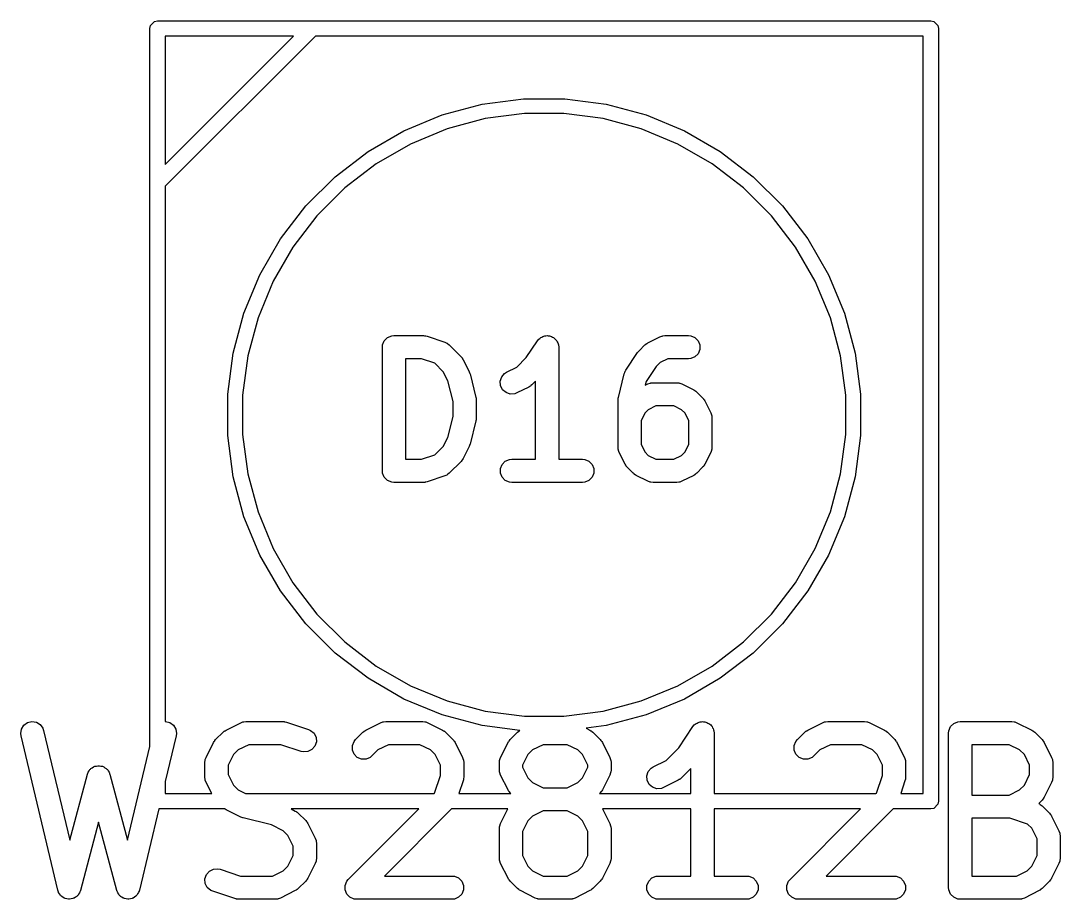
# Model space of a CAD drawing. Header units: millimetres. Extents: x 73 to 176, y -160 to -92.
# Drawn here: x 73.44 to 80.16, y -106.67 to -100.99 of the extents above; entities that cross this region are included whole.
import ezdxf

# ---------------------------------------------------------------- set-up
doc = ezdxf.new("R2010")
doc.units = ezdxf.units.MM
doc.layers.add('F.Fab', color=9, linetype='CONTINUOUS', true_color=0xafafaf)

msp = doc.modelspace()

# ---------------------------------------------------------------- linework, layer by layer
at = {"layer": 'F.Fab', "linetype": 'CONTINUOUS'}
for p, q in [((74.275, -101.036), (74.278806, -101.016866)), ((74.278806, -101.016866), (74.305866, -100.989806)), ((74.305866, -100.989806), (74.325, -100.986)), ((74.325, -100.986), (79.325, -100.986)), ((79.325, -100.986), (79.344134, -100.989806)), ((79.344134, -100.989806), (79.371194, -101.016866)), ((79.371194, -101.016866), (79.375, -101.036)), ((74.275, -105.681014), (74.275, -101.036)), ((75.345711, -101.086), (74.375, -102.05671)), ((74.375, -101.086), (74.375, -101.915289)), ((74.375, -101.915289), (75.204289, -101.086)), ((75.204289, -101.086), (74.375, -101.086)), ((79.275, -101.086), (75.345711, -101.086)), ((79.275, -105.986), (79.275, -101.086)), ((79.375, -101.036), (79.375, -106.036)), ((76.425065, -101.52539), (76.690924, -101.490389)), ((76.690924, -101.490389), (76.959076, -101.490389)), ((76.959076, -101.490389), (77.224935, -101.52539)), ((76.166049, -101.594793), (76.425065, -101.52539)), ((77.224935, -101.52539), (77.483951, -101.594793)), ((75.918308, -101.697411), (76.166049, -101.594793)), ((76.443758, -101.619365), (76.196848, -101.685524)), ((76.69719, -101.586), (76.443758, -101.619365)), ((76.95281, -101.586), (76.69719, -101.586)), ((77.206242, -101.619365), (76.95281, -101.586)), ((77.453152, -101.685524), (77.206242, -101.619365)), ((77.483951, -101.594793), (77.731692, -101.697411)), ((76.196848, -101.685524), (75.960687, -101.783346)), ((77.689313, -101.783346), (77.453152, -101.685524)), ((75.686081, -101.831487), (75.918308, -101.697411)), ((77.731692, -101.697411), (77.963919, -101.831487)), ((75.960687, -101.783346), (75.739314, -101.911155)), ((77.910686, -101.911155), (77.689313, -101.783346)), ((75.473341, -101.994728), (75.686081, -101.831487)), ((77.963919, -101.831487), (78.176659, -101.994728)), ((75.739314, -101.911155), (75.536517, -102.066767)), ((78.113483, -102.066767), (77.910686, -101.911155)), ((75.283728, -102.184341), (75.473341, -101.994728)), ((78.176659, -101.994728), (78.366272, -102.184341)), ((74.375, -102.05671), (74.375, -105.519938)), ((75.536517, -102.066767), (75.355767, -102.247517)), ((78.294233, -102.247517), (78.113483, -102.066767)), ((75.120487, -102.397081), (75.283728, -102.184341)), ((78.366272, -102.184341), (78.529513, -102.397081)), ((75.355767, -102.247517), (75.200155, -102.450314)), ((78.449845, -102.450314), (78.294233, -102.247517)), ((74.986411, -102.629308), (75.120487, -102.397081)), ((78.529513, -102.397081), (78.663589, -102.629308)), ((75.200155, -102.450314), (75.072346, -102.671687)), ((78.577654, -102.671687), (78.449845, -102.450314)), ((74.883793, -102.877049), (74.986411, -102.629308)), ((78.663589, -102.629308), (78.766207, -102.877049)), ((75.072346, -102.671687), (74.974524, -102.907848)), ((78.675476, -102.907848), (78.577654, -102.671687)), ((74.81439, -103.136065), (74.883793, -102.877049)), ((78.766207, -102.877049), (78.83561, -103.136065)), ((74.974524, -102.907848), (74.908365, -103.154758)), ((78.741635, -103.154758), (78.675476, -102.907848)), ((75.791211, -103.056627), (75.811903, -103.035935)), ((75.811903, -103.035935), (75.838939, -103.024736)), ((75.838939, -103.024736), (75.853571, -103.023295)), ((75.853571, -103.023295), (76.044047, -103.023295)), ((76.044047, -103.023295), (76.051452, -103.024024)), ((76.051452, -103.024024), (76.053427, -103.023884)), ((76.053427, -103.023884), (76.056024, -103.024474)), ((76.056024, -103.024474), (76.058679, -103.024736)), ((76.058679, -103.024736), (76.06051, -103.025494)), ((76.06051, -103.025494), (76.067764, -103.027144)), ((76.067764, -103.027144), (76.18205, -103.065239)), ((76.797128, -103.041185), (76.802379, -103.035935)), ((76.802379, -103.035935), (76.809168, -103.033122)), ((76.809168, -103.033122), (76.815274, -103.029034)), ((76.815274, -103.029034), (76.822554, -103.027577)), ((76.822554, -103.027577), (76.829415, -103.024736)), ((76.829415, -103.024736), (76.836764, -103.024736)), ((76.836764, -103.024736), (76.843969, -103.023295)), ((76.843969, -103.023295), (76.851253, -103.024736)), ((76.851253, -103.024736), (76.858679, -103.024736)), ((76.858679, -103.024736), (76.865467, -103.027547)), ((76.865467, -103.027547), (76.872676, -103.028974)), ((76.872676, -103.028974), (76.878854, -103.033093)), ((76.878854, -103.033093), (76.885715, -103.035935)), ((76.885715, -103.035935), (76.89091, -103.04113)), ((77.49622, -103.069308), (77.572411, -103.031213)), ((77.572411, -103.031213), (77.586143, -103.025958)), ((77.586143, -103.025958), (77.58883, -103.025767)), ((77.58883, -103.025767), (77.59132, -103.024736)), ((77.59132, -103.024736), (77.605952, -103.023295)), ((77.605952, -103.023295), (77.758333, -103.023295)), ((77.758333, -103.023295), (77.772965, -103.024736)), ((77.772965, -103.024736), (77.800001, -103.035935)), ((77.800001, -103.035935), (77.820693, -103.056627)), ((75.778571, -103.098295), (75.780012, -103.083663)), ((75.778571, -103.898295), (75.778571, -103.098295)), ((75.780012, -103.083663), (75.791211, -103.056627)), ((76.18205, -103.065239), (76.195475, -103.071233)), ((76.195475, -103.071233), (76.19751, -103.072998)), ((76.19751, -103.072998), (76.200001, -103.07403)), ((76.200001, -103.07403), (76.211366, -103.083357)), ((76.211366, -103.083357), (76.287556, -103.159547)), ((76.70957, -103.1648), (76.781643, -103.056692)), ((76.781643, -103.056692), (76.781677, -103.056649)), ((76.781677, -103.056649), (76.781687, -103.056627)), ((76.781687, -103.056627), (76.781738, -103.056575)), ((76.781738, -103.056575), (76.790959, -103.045317)), ((76.790959, -103.045317), (76.797128, -103.041185)), ((76.89091, -103.04113), (76.897025, -103.045207)), ((76.897025, -103.045207), (76.901156, -103.051376)), ((76.901156, -103.051376), (76.906407, -103.056627)), ((76.906407, -103.056627), (76.909219, -103.063416)), ((76.909219, -103.063416), (76.913308, -103.069522)), ((76.913308, -103.069522), (76.914764, -103.076802)), ((76.914764, -103.076802), (76.917606, -103.083663)), ((76.917606, -103.083663), (76.919031, -103.098141)), ((76.919031, -103.098141), (76.919047, -103.098217)), ((76.919047, -103.098217), (76.919041, -103.098242)), ((76.919041, -103.098242), (76.919047, -103.098295)), ((76.919047, -103.098295), (76.919047, -103.823295)), ((77.438633, -103.121452), (77.476728, -103.083357)), ((77.476728, -103.083357), (77.482477, -103.078638)), ((77.482477, -103.078638), (77.483777, -103.07714)), ((77.483777, -103.07714), (77.486036, -103.075718)), ((77.486036, -103.075718), (77.488093, -103.07403)), ((77.488093, -103.07403), (77.48992, -103.073272)), ((77.48992, -103.073272), (77.49622, -103.069308)), ((77.820693, -103.056627), (77.831892, -103.083663)), ((77.831892, -103.083663), (77.831892, -103.112927)), ((74.779389, -103.401924), (74.81439, -103.136065)), ((74.908365, -103.154758), (74.875, -103.40819)), ((76.287556, -103.159547), (76.292276, -103.165297)), ((76.292276, -103.165297), (76.293773, -103.166596)), ((76.293773, -103.166596), (76.295192, -103.16885)), ((76.295192, -103.16885), (76.296884, -103.170912)), ((76.296884, -103.170912), (76.297642, -103.172744)), ((76.297642, -103.172744), (76.301605, -103.179039)), ((76.647238, -103.227131), (76.70957, -103.1648)), ((77.353072, -103.247169), (77.429262, -103.132883)), ((77.429262, -103.132883), (77.429295, -103.132841)), ((77.429295, -103.132841), (77.429306, -103.132817)), ((77.429306, -103.132817), (77.434142, -103.126924)), ((77.434142, -103.126924), (77.438577, -103.121508)), ((77.438577, -103.121508), (77.438599, -103.121493)), ((77.438599, -103.121493), (77.438633, -103.121452)), ((77.772965, -103.171854), (77.758333, -103.173295)), ((77.800001, -103.160655), (77.772965, -103.171854)), ((77.820693, -103.139963), (77.800001, -103.160655)), ((77.831892, -103.112927), (77.820693, -103.139963)), ((78.775, -103.40819), (78.741635, -103.154758)), ((78.83561, -103.136065), (78.870611, -103.401924)), ((76.031877, -103.173295), (75.928571, -103.173295)), ((75.928571, -103.173295), (75.928571, -103.823295)), ((76.117819, -103.201942), (76.031877, -103.173295)), ((76.172883, -103.257006), (76.117819, -103.201942)), ((76.301605, -103.179039), (76.3397, -103.25523)), ((76.581934, -103.259784), (76.647238, -103.227131)), ((77.549952, -103.222265), (77.485086, -103.319563)), ((77.574187, -103.198029), (77.549952, -103.222265)), ((77.623657, -103.173295), (77.574187, -103.198029)), ((77.758333, -103.173295), (77.623657, -103.173295)), ((76.201853, -103.314945), (76.172883, -103.257006)), ((76.3397, -103.25523), (76.340109, -103.256299)), ((76.340109, -103.256299), (76.340432, -103.256735)), ((76.340432, -103.256735), (76.34263, -103.262886)), ((76.34263, -103.262886), (76.344955, -103.268962)), ((76.344955, -103.268962), (76.344993, -103.2695)), ((76.344993, -103.2695), (76.345379, -103.27058)), ((76.345379, -103.27058), (76.383475, -103.422962)), ((76.541064, -103.317485), (76.550318, -103.289724)), ((76.550318, -103.289724), (76.569491, -103.267616)), ((76.569491, -103.267616), (76.581934, -103.259784)), ((77.304619, -103.422961), (77.342715, -103.27058)), ((77.342715, -103.27058), (77.345796, -103.261956)), ((77.345796, -103.261956), (77.346155, -103.260143)), ((77.346155, -103.260143), (77.347032, -103.258497)), ((77.347032, -103.258497), (77.347662, -103.256735)), ((77.347662, -103.256735), (77.348767, -103.255243)), ((77.348767, -103.255243), (77.353072, -103.247169)), ((76.235714, -103.450387), (76.201853, -103.314945)), ((76.543138, -103.346675), (76.541064, -103.317485)), ((76.556225, -103.37285), (76.543138, -103.346675)), ((76.578333, -103.392023), (76.556225, -103.37285)), ((76.725207, -103.355853), (76.649016, -103.393948)), ((76.731506, -103.351888), (76.725207, -103.355853)), ((76.733334, -103.351131), (76.731506, -103.351888)), ((76.73539, -103.349442), (76.733334, -103.351131)), ((76.73765, -103.348021), (76.73539, -103.349442)), ((76.738949, -103.346522), (76.73765, -103.348021)), ((76.744699, -103.341804), (76.738949, -103.346522)), ((76.769047, -103.317455), (76.744699, -103.341804)), ((76.769047, -103.823295), (76.769047, -103.317455)), ((77.485086, -103.319563), (77.478806, -103.344681)), ((77.478806, -103.344681), (77.49622, -103.335975)), ((77.49622, -103.335975), (77.509952, -103.33072)), ((77.509952, -103.33072), (77.512639, -103.330529)), ((77.512639, -103.330529), (77.515129, -103.329498)), ((77.515129, -103.329498), (77.529761, -103.328057)), ((77.529761, -103.328057), (77.682142, -103.328057)), ((77.682142, -103.328057), (77.696774, -103.329498)), ((77.696774, -103.329498), (77.699263, -103.330529)), ((77.699263, -103.330529), (77.701951, -103.33072)), ((77.701951, -103.33072), (77.715683, -103.335975)), ((77.715683, -103.335975), (77.791874, -103.37407)), ((77.791874, -103.37407), (77.798173, -103.378034)), ((74.779389, -103.40819), (74.779389, -103.401924)), ((74.779389, -103.670076), (74.779389, -103.40819)), ((74.875, -103.40819), (74.875, -103.66381)), ((76.383475, -103.422962), (76.38385, -103.425498)), ((76.38385, -103.425498), (76.384273, -103.42652)), ((76.384273, -103.42652), (76.384815, -103.432032)), ((76.384815, -103.432032), (76.385625, -103.437506)), ((76.385625, -103.437506), (76.385462, -103.438598)), ((76.385462, -103.438598), (76.385714, -103.441152)), ((76.385714, -103.441152), (76.385714, -103.555438)), ((76.606094, -103.401277), (76.578333, -103.392023)), ((76.635284, -103.399203), (76.606094, -103.401277)), ((76.649016, -103.393948), (76.635284, -103.399203)), ((77.30238, -103.441152), (77.302631, -103.438598)), ((77.30238, -103.745914), (77.30238, -103.441152)), ((77.302469, -103.437506), (77.303278, -103.432031)), ((77.302631, -103.438598), (77.302469, -103.437506)), ((77.303278, -103.432031), (77.303821, -103.42652)), ((77.303821, -103.42652), (77.304243, -103.425499)), ((77.304243, -103.425499), (77.304619, -103.422961)), ((77.798173, -103.378034), (77.800001, -103.378792)), ((77.800001, -103.378792), (77.802057, -103.38048)), ((77.802057, -103.38048), (77.804317, -103.381902)), ((77.804317, -103.381902), (77.805616, -103.3834)), ((77.805616, -103.3834), (77.811366, -103.388119)), ((77.811366, -103.388119), (77.849461, -103.426214)), ((77.849461, -103.426214), (77.854179, -103.431963)), ((77.854179, -103.431963), (77.855678, -103.433263)), ((77.855678, -103.433263), (77.857099, -103.435522)), ((77.857099, -103.435522), (77.858788, -103.437579)), ((77.858788, -103.437579), (77.859545, -103.439406)), ((77.859545, -103.439406), (77.86351, -103.445706)), ((78.775, -103.66381), (78.775, -103.40819)), ((78.870611, -103.401924), (78.870611, -103.670076)), ((76.235714, -103.546202), (76.235714, -103.450387)), ((77.497998, -103.502791), (77.477115, -103.523673)), ((77.547466, -103.478057), (77.497998, -103.502791)), ((77.664437, -103.478057), (77.547466, -103.478057)), ((77.713906, -103.502791), (77.664437, -103.478057)), ((77.734788, -103.523673), (77.713906, -103.502791)), ((77.86351, -103.445706), (77.901605, -103.521897)), ((76.201853, -103.681643), (76.235714, -103.546202)), ((76.383475, -103.573628), (76.345379, -103.72601)), ((76.38385, -103.571091), (76.383475, -103.573628)), ((76.384273, -103.57007), (76.38385, -103.571091)), ((76.384815, -103.564557), (76.384273, -103.57007)), ((76.385625, -103.559084), (76.384815, -103.564557)), ((76.385714, -103.555438), (76.385462, -103.557991)), ((76.385462, -103.557991), (76.385625, -103.559084)), ((77.477115, -103.523673), (77.45238, -103.573143)), ((77.45238, -103.573143), (77.45238, -103.728208)), ((77.759523, -103.573142), (77.734788, -103.523673)), ((77.759523, -103.728209), (77.759523, -103.573142)), ((77.901605, -103.521897), (77.90686, -103.535629)), ((77.90686, -103.535629), (77.90705, -103.538316)), ((77.90705, -103.538316), (77.908082, -103.540806)), ((77.908082, -103.540806), (77.909523, -103.555438)), ((77.909523, -103.555438), (77.909523, -103.745914)), ((74.81439, -103.935935), (74.779389, -103.670076)), ((74.875, -103.66381), (74.908365, -103.917242)), ((76.172883, -103.739582), (76.201853, -103.681643)), ((78.741635, -103.917242), (78.775, -103.66381)), ((78.870611, -103.670076), (78.83561, -103.935935)), ((76.117818, -103.794648), (76.172883, -103.739582)), ((76.3397, -103.74136), (76.301605, -103.81755)), ((76.340109, -103.74029), (76.3397, -103.74136)), ((76.340432, -103.739855), (76.340109, -103.74029)), ((76.34263, -103.733703), (76.340432, -103.739855)), ((76.344955, -103.727628), (76.34263, -103.733703)), ((76.344993, -103.727089), (76.344955, -103.727628)), ((76.345379, -103.72601), (76.344993, -103.727089)), ((77.303821, -103.760546), (77.30238, -103.745914)), ((77.304851, -103.763034), (77.303821, -103.760546)), ((77.305043, -103.765724), (77.304851, -103.763034)), ((77.310298, -103.779456), (77.305043, -103.765724)), ((77.45238, -103.728208), (77.477114, -103.777676)), ((77.477114, -103.777676), (77.497998, -103.798561)), ((77.713905, -103.798561), (77.734788, -103.777677)), ((77.734788, -103.777677), (77.759523, -103.728209)), ((77.90686, -103.765723), (77.901605, -103.779455)), ((77.90705, -103.763035), (77.90686, -103.765723)), ((77.908082, -103.760546), (77.90705, -103.763035)), ((77.909523, -103.745914), (77.908082, -103.760546)), ((75.928571, -103.823295), (76.031877, -103.823295)), ((76.031877, -103.823295), (76.117818, -103.794648)), ((76.287557, -103.837041), (76.211366, -103.913233)), ((76.292274, -103.831292), (76.287557, -103.837041)), ((76.293773, -103.829993), (76.292274, -103.831292)), ((76.295194, -103.827734), (76.293773, -103.829993)), ((76.296884, -103.825676), (76.295194, -103.827734)), ((76.297641, -103.823846), (76.296884, -103.825676)), ((76.301605, -103.81755), (76.297641, -103.823846)), ((76.553115, -103.856627), (76.573807, -103.835935)), ((76.573807, -103.835935), (76.600843, -103.824736)), ((76.600843, -103.824736), (76.615475, -103.823295)), ((76.615475, -103.823295), (76.769047, -103.823295)), ((76.919047, -103.823295), (77.072618, -103.823295)), ((77.072618, -103.823295), (77.08725, -103.824736)), ((77.08725, -103.824736), (77.114286, -103.835935)), ((77.114286, -103.835935), (77.134978, -103.856627)), ((77.348394, -103.855645), (77.310298, -103.779456)), ((77.497998, -103.798561), (77.547466, -103.823295)), ((77.547466, -103.823295), (77.664437, -103.823295)), ((77.664437, -103.823295), (77.713905, -103.798561)), ((77.901605, -103.779455), (77.86351, -103.855645)), ((75.780012, -103.912927), (75.778571, -103.898295)), ((76.541916, -103.883663), (76.553115, -103.856627)), ((76.541916, -103.912927), (76.541916, -103.883663)), ((77.134978, -103.856627), (77.146177, -103.883663)), ((77.146177, -103.883663), (77.146177, -103.912927)), ((77.352356, -103.861939), (77.348394, -103.855645)), ((77.353115, -103.863771), (77.352356, -103.861939)), ((77.354808, -103.865834), (77.353115, -103.863771)), ((77.356227, -103.868088), (77.354808, -103.865834)), ((77.357721, -103.869384), (77.356227, -103.868088)), ((77.362442, -103.875136), (77.357721, -103.869384)), ((77.400537, -103.913232), (77.362442, -103.875136)), ((77.849462, -103.875136), (77.811367, -103.913232)), ((77.854179, -103.869387), (77.849462, -103.875136)), ((77.855678, -103.868088), (77.854179, -103.869387)), ((77.857099, -103.865829), (77.855678, -103.868088)), ((77.858789, -103.863771), (77.857099, -103.865829)), ((77.859546, -103.861941), (77.858789, -103.863771)), ((77.86351, -103.855645), (77.859546, -103.861941)), ((74.883793, -104.194951), (74.81439, -103.935935)), ((74.908365, -103.917242), (74.974524, -104.164152)), ((75.791211, -103.939963), (75.780012, -103.912927)), ((75.811903, -103.960655), (75.791211, -103.939963)), ((75.838939, -103.971854), (75.811903, -103.960655)), ((75.853571, -103.973295), (75.838939, -103.971854)), ((76.044047, -103.973295), (75.853571, -103.973295)), ((76.051452, -103.972565), (76.044047, -103.973295)), ((76.053427, -103.972706), (76.051452, -103.972565)), ((76.056024, -103.972115), (76.053427, -103.972706)), ((76.058679, -103.971854), (76.056024, -103.972115)), ((76.06051, -103.971095), (76.058679, -103.971854)), ((76.067764, -103.969446), (76.06051, -103.971095)), ((76.18205, -103.931351), (76.067764, -103.969446)), ((76.195475, -103.925357), (76.18205, -103.931351)), ((76.19751, -103.923591), (76.195475, -103.925357)), ((76.200001, -103.92256), (76.19751, -103.923591)), ((76.211366, -103.913233), (76.200001, -103.92256)), ((76.553115, -103.939963), (76.541916, -103.912927)), ((76.573807, -103.960655), (76.553115, -103.939963)), ((76.600843, -103.971854), (76.573807, -103.960655)), ((76.615475, -103.973295), (76.600843, -103.971854)), ((77.072618, -103.973295), (76.615475, -103.973295)), ((77.08725, -103.971854), (77.072618, -103.973295)), ((77.114286, -103.960655), (77.08725, -103.971854)), ((77.134978, -103.939963), (77.114286, -103.960655)), ((77.146177, -103.912927), (77.134978, -103.939963)), ((77.406288, -103.917952), (77.400537, -103.913232)), ((77.407587, -103.91945), (77.406288, -103.917952)), ((77.409842, -103.920869), (77.407587, -103.91945)), ((77.411902, -103.92256), (77.409842, -103.920869)), ((77.413732, -103.923318), (77.411902, -103.92256)), ((77.42003, -103.927282), (77.413732, -103.923318)), ((77.49622, -103.965377), (77.42003, -103.927282)), ((77.509952, -103.970632), (77.49622, -103.965377)), ((77.512639, -103.970822), (77.509952, -103.970632)), ((77.515129, -103.971854), (77.512639, -103.970822)), ((77.529761, -103.973295), (77.515129, -103.971854)), ((77.682142, -103.973295), (77.529761, -103.973295)), ((77.696774, -103.971854), (77.682142, -103.973295)), ((77.699263, -103.970822), (77.696774, -103.971854)), ((77.701951, -103.970632), (77.699263, -103.970822)), ((77.715683, -103.965377), (77.701951, -103.970632)), ((77.791874, -103.927282), (77.715683, -103.965377)), ((77.798173, -103.923317), (77.791874, -103.927282)), ((77.800001, -103.92256), (77.798173, -103.923317)), ((77.802057, -103.920872), (77.800001, -103.92256)), ((77.804317, -103.91945), (77.802057, -103.920872)), ((77.805617, -103.91795), (77.804317, -103.91945)), ((77.811367, -103.913232), (77.805617, -103.91795)), ((78.675476, -104.164152), (78.741635, -103.917242)), ((78.83561, -103.935935), (78.766207, -104.194951)), ((74.974524, -104.164152), (75.072346, -104.400313)), ((78.577654, -104.400313), (78.675476, -104.164152)), ((74.986411, -104.442692), (74.883793, -104.194951)), ((78.766207, -104.194951), (78.663589, -104.442692)), ((75.120487, -104.674919), (74.986411, -104.442692)), ((75.072346, -104.400313), (75.200155, -104.621686)), ((78.449845, -104.621686), (78.577654, -104.400313)), ((78.663589, -104.442692), (78.529513, -104.674919)), ((75.200155, -104.621686), (75.355767, -104.824483)), ((78.294233, -104.824483), (78.449845, -104.621686)), ((75.283728, -104.887659), (75.120487, -104.674919)), ((78.529513, -104.674919), (78.366272, -104.887659)), ((75.355767, -104.824483), (75.536517, -105.005233)), ((78.113483, -105.005233), (78.294233, -104.824483)), ((75.473341, -105.077272), (75.283728, -104.887659)), ((78.366272, -104.887659), (78.176659, -105.077272)), ((75.536517, -105.005233), (75.739314, -105.160845)), ((77.910686, -105.160845), (78.113483, -105.005233)), ((75.686081, -105.240513), (75.473341, -105.077272)), ((78.176659, -105.077272), (77.963919, -105.240513)), ((75.739314, -105.160845), (75.960687, -105.288654)), ((77.689313, -105.288654), (77.910686, -105.160845)), ((75.918308, -105.374589), (75.686081, -105.240513)), ((77.963919, -105.240513), (77.731692, -105.374589)), ((75.960687, -105.288654), (76.196848, -105.386476)), ((77.453152, -105.386476), (77.689313, -105.288654)), ((76.166049, -105.477207), (75.918308, -105.374589)), ((76.196848, -105.386476), (76.443758, -105.452635)), ((77.206242, -105.452635), (77.453152, -105.386476)), ((77.731692, -105.374589), (77.483951, -105.477207)), ((76.443758, -105.452635), (76.69719, -105.486)), ((76.95281, -105.486), (77.206242, -105.452635)), ((73.484204, -105.526649), (73.512672, -105.519871)), ((73.512672, -105.519871), (73.541567, -105.524504)), ((73.541567, -105.524504), (73.566489, -105.53984)), ((74.375, -105.519938), (74.375423, -105.519871)), ((74.375423, -105.519871), (74.403891, -105.52665)), ((74.862887, -105.527737), (74.876618, -105.522482)), ((74.876618, -105.522482), (74.879307, -105.52229)), ((74.879307, -105.52229), (74.881796, -105.52126)), ((74.881796, -105.52126), (74.896428, -105.519819)), ((74.896428, -105.519819), (75.134523, -105.519819)), ((75.134523, -105.519819), (75.141928, -105.520548)), ((75.141928, -105.520548), (75.143903, -105.520408)), ((75.143903, -105.520408), (75.1465, -105.520998)), ((75.1465, -105.520998), (75.149155, -105.52126)), ((75.149155, -105.52126), (75.150986, -105.522018)), ((75.150986, -105.522018), (75.15824, -105.523668)), ((75.15824, -105.523668), (75.301097, -105.571287)), ((75.767649, -105.527737), (75.78138, -105.522482)), ((75.78138, -105.522482), (75.784069, -105.52229)), ((75.784069, -105.52229), (75.786558, -105.52126)), ((75.786558, -105.52126), (75.80119, -105.519819)), ((75.80119, -105.519819), (76.039285, -105.519819)), ((76.039285, -105.519819), (76.053917, -105.52126)), ((76.053917, -105.52126), (76.056406, -105.522291)), ((76.056406, -105.522291), (76.059094, -105.522482)), ((76.059094, -105.522482), (76.072826, -105.527737)), ((76.425065, -105.54661), (76.166049, -105.477207)), ((76.69719, -105.486), (76.95281, -105.486)), ((77.483951, -105.477207), (77.224935, -105.54661)), ((77.81393, -105.529646), (77.820036, -105.525558)), ((77.820036, -105.525558), (77.827316, -105.524101)), ((77.827316, -105.524101), (77.834177, -105.52126)), ((77.834177, -105.52126), (77.841525, -105.52126)), ((77.841525, -105.52126), (77.84873, -105.519819)), ((77.84873, -105.519819), (77.856014, -105.52126)), ((77.856014, -105.52126), (77.863441, -105.52126)), ((77.863441, -105.52126), (77.870229, -105.524072)), ((77.870229, -105.524072), (77.877438, -105.525498)), ((77.877438, -105.525498), (77.883617, -105.529617)), ((78.624792, -105.527737), (78.638523, -105.522482)), ((78.638523, -105.522482), (78.641212, -105.52229)), ((78.641212, -105.52229), (78.643701, -105.52126)), ((78.643701, -105.52126), (78.658333, -105.519819)), ((78.658333, -105.519819), (78.896428, -105.519819)), ((78.896428, -105.519819), (78.91106, -105.52126)), ((78.91106, -105.52126), (78.913549, -105.522291)), ((78.913549, -105.522291), (78.916237, -105.522482)), ((78.916237, -105.522482), (78.929969, -105.527737)), ((79.473808, -105.532459), (79.500844, -105.52126)), ((79.500844, -105.52126), (79.515476, -105.519819)), ((79.515476, -105.519819), (79.848809, -105.519819)), ((79.848809, -105.519819), (79.863441, -105.52126)), ((79.863441, -105.52126), (79.86593, -105.522291)), ((79.86593, -105.522291), (79.868618, -105.522482)), ((79.868618, -105.522482), (79.88235, -105.527737)), ((73.440528, -105.597623), (73.445161, -105.568728)), ((73.445161, -105.568728), (73.460497, -105.543806)), ((73.460497, -105.543806), (73.484204, -105.526649)), ((73.566489, -105.53984), (73.583646, -105.563547)), ((73.583646, -105.563547), (73.588436, -105.577447)), ((73.588436, -105.577447), (73.757687, -106.288303)), ((74.403891, -105.52665), (74.427598, -105.543806)), ((74.427598, -105.543806), (74.442934, -105.568728)), ((74.442934, -105.568728), (74.447567, -105.597623)), ((74.700538, -105.637024), (74.748157, -105.589405)), ((74.748157, -105.589405), (74.753906, -105.584686)), ((74.753906, -105.584686), (74.755206, -105.583188)), ((74.755206, -105.583188), (74.757465, -105.581766)), ((74.757465, -105.581766), (74.759522, -105.580078)), ((74.759522, -105.580078), (74.761349, -105.57932)), ((74.761349, -105.57932), (74.767649, -105.575356)), ((74.767649, -105.575356), (74.862887, -105.527737)), ((75.301097, -105.571287), (75.314522, -105.577281)), ((75.314522, -105.577281), (75.336629, -105.596455)), ((75.6053, -105.637024), (75.652919, -105.589405)), ((75.652919, -105.589405), (75.658668, -105.584686)), ((75.658668, -105.584686), (75.659968, -105.583188)), ((75.659968, -105.583188), (75.662227, -105.581766)), ((75.662227, -105.581766), (75.664284, -105.580078)), ((75.664284, -105.580078), (75.666111, -105.57932)), ((75.666111, -105.57932), (75.672411, -105.575356)), ((75.672411, -105.575356), (75.767649, -105.527737)), ((76.072826, -105.527737), (76.168064, -105.575356)), ((76.168064, -105.575356), (76.174363, -105.57932)), ((76.174363, -105.57932), (76.176191, -105.580078)), ((76.176191, -105.580078), (76.178247, -105.581766)), ((76.178247, -105.581766), (76.180507, -105.583188)), ((76.180507, -105.583188), (76.181806, -105.584686)), ((76.181806, -105.584686), (76.187556, -105.589405)), ((76.187556, -105.589405), (76.235175, -105.637024)), ((76.667393, -105.578513), (76.425065, -105.54661)), ((76.6053, -105.637024), (76.652919, -105.589405)), ((76.652919, -105.589405), (76.658668, -105.584686)), ((76.658668, -105.584686), (76.659968, -105.583188)), ((76.659968, -105.583188), (76.662227, -105.581766)), ((76.662227, -105.581766), (76.664284, -105.580078)), ((76.664284, -105.580078), (76.666111, -105.57932)), ((76.666111, -105.57932), (76.667393, -105.578513)), ((77.224935, -105.54661), (77.096714, -105.56349)), ((77.096714, -105.56349), (77.120445, -105.575356)), ((77.120445, -105.575356), (77.126744, -105.57932)), ((77.126744, -105.57932), (77.128572, -105.580078)), ((77.128572, -105.580078), (77.130628, -105.581766)), ((77.130628, -105.581766), (77.132888, -105.583188)), ((77.132888, -105.583188), (77.134187, -105.584686)), ((77.134187, -105.584686), (77.139937, -105.589405)), ((77.139937, -105.589405), (77.187556, -105.637024)), ((77.695285, -105.689896), (77.786405, -105.553216)), ((77.786405, -105.553216), (77.786439, -105.553173)), ((77.786439, -105.553173), (77.786449, -105.553151)), ((77.786449, -105.553151), (77.7865, -105.553099)), ((77.7865, -105.553099), (77.795721, -105.541841)), ((77.795721, -105.541841), (77.80189, -105.537709)), ((77.80189, -105.537709), (77.807141, -105.532459)), ((77.807141, -105.532459), (77.81393, -105.529646)), ((77.883617, -105.529617), (77.890477, -105.532459)), ((77.890477, -105.532459), (77.89567, -105.537652)), ((77.89567, -105.537652), (77.901787, -105.54173)), ((77.901787, -105.54173), (77.90592, -105.547902)), ((77.90592, -105.547902), (77.911169, -105.553151)), ((77.911169, -105.553151), (77.91398, -105.559938)), ((77.91398, -105.559938), (77.91807, -105.566045)), ((77.91807, -105.566045), (77.919526, -105.573326)), ((77.919526, -105.573326), (77.922368, -105.580187)), ((77.922368, -105.580187), (77.923793, -105.594663)), ((78.462443, -105.637024), (78.510062, -105.589405)), ((78.510062, -105.589405), (78.515811, -105.584686)), ((78.515811, -105.584686), (78.517111, -105.583188)), ((78.517111, -105.583188), (78.51937, -105.581766)), ((78.51937, -105.581766), (78.521427, -105.580078)), ((78.521427, -105.580078), (78.523254, -105.57932)), ((78.523254, -105.57932), (78.529554, -105.575356)), ((78.529554, -105.575356), (78.624792, -105.527737)), ((78.929969, -105.527737), (79.025207, -105.575356)), ((79.025207, -105.575356), (79.031506, -105.57932)), ((79.031506, -105.57932), (79.033334, -105.580078)), ((79.033334, -105.580078), (79.03539, -105.581766)), ((79.03539, -105.581766), (79.03765, -105.583188)), ((79.03765, -105.583188), (79.038949, -105.584686)), ((79.038949, -105.584686), (79.044699, -105.589405)), ((79.044699, -105.589405), (79.092318, -105.637024)), ((79.440476, -105.594819), (79.441917, -105.580187)), ((79.441917, -105.580187), (79.453116, -105.553151)), ((79.453116, -105.553151), (79.473808, -105.532459)), ((79.88235, -105.527737), (79.977588, -105.575356)), ((79.977588, -105.575356), (79.983887, -105.57932)), ((79.983887, -105.57932), (79.985715, -105.580078)), ((79.985715, -105.580078), (79.987771, -105.581766)), ((79.987771, -105.581766), (79.990031, -105.583188)), ((79.990031, -105.583188), (79.99133, -105.584686)), ((79.99133, -105.584686), (79.99708, -105.589405)), ((79.99708, -105.589405), (80.044699, -105.637024)), ((73.442516, -105.612191), (73.440528, -105.597623)), ((73.680611, -106.612191), (73.442516, -105.612191)), ((74.445579, -105.612191), (74.375, -105.908621)), ((74.447567, -105.597623), (74.445579, -105.612191)), ((74.63887, -105.751754), (74.686489, -105.656516)), ((74.686489, -105.656516), (74.690453, -105.650216)), ((74.690453, -105.650216), (74.691211, -105.648389)), ((74.691211, -105.648389), (74.692899, -105.646332)), ((74.692899, -105.646332), (74.694321, -105.644073)), ((74.694321, -105.644073), (74.695819, -105.642773)), ((74.695819, -105.642773), (74.700538, -105.637024)), ((75.336629, -105.596455), (75.349716, -105.622628)), ((75.351791, -105.651818), (75.342537, -105.67958)), ((75.349716, -105.622628), (75.351791, -105.651818)), ((75.584774, -105.675426), (75.595973, -105.648389)), ((75.595973, -105.648389), (75.6053, -105.637024)), ((76.235175, -105.637024), (76.239893, -105.642773)), ((76.239893, -105.642773), (76.241392, -105.644073)), ((76.241392, -105.644073), (76.242813, -105.646332)), ((76.242813, -105.646332), (76.244502, -105.648389)), ((76.244502, -105.648389), (76.245259, -105.650216)), ((76.245259, -105.650216), (76.249224, -105.656516)), ((76.249224, -105.656516), (76.296843, -105.751754)), ((76.543632, -105.751754), (76.591251, -105.656516)), ((76.591251, -105.656516), (76.595215, -105.650216)), ((76.595215, -105.650216), (76.595973, -105.648389)), ((76.595973, -105.648389), (76.597661, -105.646332)), ((76.597661, -105.646332), (76.599083, -105.644073)), ((76.599083, -105.644073), (76.600581, -105.642773)), ((76.600581, -105.642773), (76.6053, -105.637024)), ((77.187556, -105.637024), (77.192274, -105.642773)), ((77.192274, -105.642773), (77.193773, -105.644073)), ((77.193773, -105.644073), (77.195194, -105.646332)), ((77.195194, -105.646332), (77.196883, -105.648389)), ((77.196883, -105.648389), (77.19764, -105.650216)), ((77.19764, -105.650216), (77.201605, -105.656516)), ((77.201605, -105.656516), (77.249224, -105.751754)), ((77.923793, -105.594663), (77.923809, -105.59474)), ((77.923809, -105.59474), (77.923803, -105.594766)), ((77.923803, -105.594766), (77.923809, -105.594819)), ((77.923809, -105.594819), (77.923809, -105.986)), ((78.441917, -105.675426), (78.453116, -105.648389)), ((78.453116, -105.648389), (78.462443, -105.637024)), ((79.092318, -105.637024), (79.097036, -105.642773)), ((79.097036, -105.642773), (79.098535, -105.644073)), ((79.098535, -105.644073), (79.099956, -105.646332)), ((79.099956, -105.646332), (79.101645, -105.648389)), ((79.101645, -105.648389), (79.102402, -105.650216)), ((79.102402, -105.650216), (79.106367, -105.656516)), ((79.106367, -105.656516), (79.153986, -105.751754)), ((79.440476, -106.594819), (79.440476, -105.594819)), ((80.044699, -105.637024), (80.049417, -105.642773)), ((80.049417, -105.642773), (80.050916, -105.644073)), ((80.050916, -105.644073), (80.052337, -105.646332)), ((80.052337, -105.646332), (80.054026, -105.648389)), ((80.054026, -105.648389), (80.054783, -105.650216)), ((80.054783, -105.650216), (80.058748, -105.656516)), ((80.058748, -105.656516), (80.106367, -105.751754)), ((74.130406, -106.288303), (74.275, -105.681014)), ((74.845617, -105.704077), (74.81521, -105.734484)), ((74.914133, -105.669819), (74.845617, -105.704077)), ((75.122353, -105.669819), (74.914133, -105.669819)), ((75.253662, -105.713589), (75.122353, -105.669819)), ((75.267999, -105.716849), (75.253662, -105.713589)), ((75.297189, -105.714774), (75.267999, -105.716849)), ((75.323363, -105.701688), (75.297189, -105.714774)), ((75.342537, -105.67958), (75.323363, -105.701688)), ((75.584774, -105.704688), (75.584774, -105.675426)), ((75.595973, -105.731725), (75.584774, -105.704688)), ((75.750379, -105.704077), (75.711366, -105.74309)), ((75.818895, -105.669819), (75.750379, -105.704077)), ((76.02158, -105.669819), (75.818895, -105.669819)), ((76.090096, -105.704077), (76.02158, -105.669819)), ((76.120503, -105.734484), (76.090096, -105.704077)), ((76.750379, -105.704077), (76.719972, -105.734484)), ((76.818895, -105.669819), (76.750379, -105.704077)), ((76.973961, -105.669819), (76.818895, -105.669819)), ((77.042477, -105.704077), (76.973961, -105.669819)), ((77.072884, -105.734484), (77.042477, -105.704077)), ((77.613906, -105.771275), (77.695285, -105.689896)), ((78.441917, -105.704688), (78.441917, -105.675426)), ((78.453116, -105.731725), (78.441917, -105.704688)), ((78.607522, -105.704077), (78.568509, -105.74309)), ((78.676038, -105.669819), (78.607522, -105.704077)), ((78.878723, -105.669819), (78.676038, -105.669819)), ((78.947239, -105.704077), (78.878723, -105.669819)), ((78.977646, -105.734484), (78.947239, -105.704077)), ((79.831104, -105.669819), (79.590476, -105.669819)), ((79.590476, -105.669819), (79.590476, -105.996009)), ((79.89962, -105.704077), (79.831104, -105.669819)), ((79.930027, -105.734484), (79.89962, -105.704077)), ((74.630952, -105.785295), (74.632393, -105.770663)), ((74.630952, -105.880533), (74.630952, -105.785295)), ((74.632393, -105.770663), (74.633424, -105.768173)), ((74.633424, -105.768173), (74.633615, -105.765486)), ((74.633615, -105.765486), (74.63887, -105.751754)), ((74.81521, -105.734484), (74.780952, -105.803)), ((75.616665, -105.752417), (75.595973, -105.731725)), ((75.643702, -105.763616), (75.616665, -105.752417)), ((75.672964, -105.763616), (75.643702, -105.763616)), ((75.700001, -105.752417), (75.672964, -105.763616)), ((75.711366, -105.74309), (75.700001, -105.752417)), ((76.154761, -105.803), (76.120503, -105.734484)), ((76.296843, -105.751754), (76.302098, -105.765485)), ((76.302098, -105.765485), (76.302289, -105.768174)), ((76.302289, -105.768174), (76.30332, -105.770663)), ((76.30332, -105.770663), (76.304761, -105.785295)), ((76.304761, -105.785295), (76.304761, -105.880533)), ((76.535714, -105.785295), (76.537155, -105.770663)), ((76.535714, -105.832914), (76.535714, -105.785295)), ((76.537155, -105.770663), (76.538186, -105.768173)), ((76.538186, -105.768173), (76.538377, -105.765486)), ((76.538377, -105.765486), (76.543632, -105.751754)), ((76.719972, -105.734484), (76.685714, -105.803)), ((77.107142, -105.803), (77.072884, -105.734484)), ((77.249224, -105.751754), (77.254479, -105.765485)), ((77.254479, -105.765485), (77.25467, -105.768174)), ((77.25467, -105.768174), (77.255701, -105.770663)), ((77.255701, -105.770663), (77.257142, -105.785295)), ((77.257142, -105.785295), (77.257142, -105.832914)), ((77.529554, -105.813451), (77.613906, -105.771275)), ((78.473808, -105.752417), (78.453116, -105.731725)), ((78.500845, -105.763616), (78.473808, -105.752417)), ((78.530107, -105.763616), (78.500845, -105.763616)), ((78.557144, -105.752417), (78.530107, -105.763616)), ((78.568509, -105.74309), (78.557144, -105.752417)), ((79.011904, -105.803), (78.977646, -105.734484)), ((79.153986, -105.751754), (79.159241, -105.765485)), ((79.159241, -105.765485), (79.159432, -105.768174)), ((79.159432, -105.768174), (79.160463, -105.770663)), ((79.160463, -105.770663), (79.161904, -105.785295)), ((79.161904, -105.785295), (79.161904, -105.880533)), ((79.964285, -105.803), (79.930027, -105.734484)), ((80.106367, -105.751754), (80.111622, -105.765485)), ((80.111622, -105.765485), (80.111813, -105.768174)), ((80.111813, -105.768174), (80.112844, -105.770663)), ((80.112844, -105.770663), (80.114285, -105.785295)), ((80.114285, -105.785295), (80.114285, -105.880533)), ((73.757687, -106.288303), (73.871579, -105.861208)), ((73.871579, -105.861208), (73.872864, -105.857779)), ((73.872864, -105.857779), (73.873056, -105.85634)), ((73.873056, -105.85634), (73.874045, -105.85463)), ((73.874045, -105.85463), (73.876742, -105.847441)), ((73.876742, -105.847441), (73.882759, -105.83958)), ((73.882759, -105.83958), (73.887718, -105.831015)), ((73.887718, -105.831015), (73.891575, -105.828062)), ((73.891575, -105.828062), (73.894529, -105.824204)), ((73.894529, -105.824204), (73.903096, -105.819243)), ((73.903096, -105.819243), (73.910956, -105.813228)), ((73.910956, -105.813228), (73.915648, -105.811976)), ((73.915648, -105.811976), (73.919854, -105.809542)), ((73.919854, -105.809542), (73.929671, -105.808237)), ((73.929671, -105.808237), (73.939232, -105.805688)), ((73.939232, -105.805688), (73.944044, -105.806327)), ((73.944044, -105.806327), (73.948863, -105.805687)), ((73.948863, -105.805687), (73.958433, -105.808239)), ((73.958433, -105.808239), (73.96824, -105.809542)), ((73.96824, -105.809542), (73.972441, -105.811974)), ((73.972441, -105.811974), (73.977138, -105.813227)), ((73.977138, -105.813227), (73.985, -105.819245)), ((73.985, -105.819245), (73.993565, -105.824204)), ((73.993565, -105.824204), (73.996517, -105.828061)), ((73.996517, -105.828061), (74.000376, -105.831015)), ((74.000376, -105.831015), (74.005337, -105.839583)), ((74.005337, -105.839583), (74.011352, -105.847442)), ((74.011352, -105.847442), (74.014046, -105.854626)), ((74.014046, -105.854626), (74.015038, -105.856339)), ((74.015038, -105.856339), (74.015229, -105.85778)), ((74.015229, -105.85778), (74.016515, -105.861208)), ((74.016515, -105.861208), (74.130406, -106.288303)), ((74.780952, -105.803), (74.780952, -105.862828)), ((76.154761, -105.868363), (76.154761, -105.803)), ((76.537155, -105.847546), (76.535714, -105.832914)), ((76.538186, -105.850035), (76.537155, -105.847546)), ((76.538377, -105.852723), (76.538186, -105.850035)), ((76.543632, -105.866455), (76.538377, -105.852723)), ((76.685714, -105.803), (76.685714, -105.815209)), ((76.685714, -105.815209), (76.719972, -105.883725)), ((77.072884, -105.883725), (77.107142, -105.815209)), ((77.107142, -105.815209), (77.107142, -105.803)), ((77.254479, -105.852724), (77.249224, -105.866455)), ((77.25467, -105.850034), (77.254479, -105.852724)), ((77.255701, -105.847546), (77.25467, -105.850034)), ((77.257142, -105.832914), (77.255701, -105.847546)), ((77.488684, -105.871152), (77.497938, -105.843391)), ((77.497938, -105.843391), (77.517111, -105.821283)), ((77.517111, -105.821283), (77.529554, -105.813451)), ((77.773809, -105.823504), (77.711366, -105.885947)), ((77.773809, -105.986), (77.773809, -105.823504)), ((79.011904, -105.868363), (79.011904, -105.803)), ((79.964285, -105.862828), (79.964285, -105.803)), ((74.375, -105.908621), (74.375, -105.986)), ((74.632393, -105.895165), (74.630952, -105.880533)), ((74.633424, -105.897654), (74.632393, -105.895165)), ((74.633615, -105.900342), (74.633424, -105.897654)), ((74.63887, -105.914074), (74.633615, -105.900342)), ((74.674833, -105.986), (74.63887, -105.914074)), ((74.780952, -105.862828), (74.81521, -105.931344)), ((76.116589, -105.982876), (76.154761, -105.868363)), ((76.300912, -105.904251), (76.273662, -105.986)), ((76.302561, -105.896995), (76.300912, -105.904251)), ((76.30332, -105.895165), (76.302561, -105.896995)), ((76.303581, -105.892511), (76.30332, -105.895165)), ((76.304172, -105.889914), (76.303581, -105.892511)), ((76.304761, -105.880533), (76.304031, -105.887939)), ((76.304031, -105.887939), (76.304172, -105.889914)), ((76.591251, -105.961693), (76.543632, -105.866455)), ((76.719972, -105.883725), (76.750379, -105.914132)), ((76.750379, -105.914132), (76.818895, -105.94839)), ((76.973961, -105.94839), (77.042477, -105.914132)), ((77.042477, -105.914132), (77.072884, -105.883725)), ((77.249224, -105.866455), (77.201605, -105.961693)), ((77.490758, -105.900342), (77.488684, -105.871152)), ((77.503845, -105.926517), (77.490758, -105.900342)), ((77.525953, -105.94569), (77.503845, -105.926517)), ((77.691874, -105.899996), (77.596636, -105.947615)), ((77.698173, -105.896031), (77.691874, -105.899996)), ((77.700001, -105.895274), (77.698173, -105.896031)), ((77.702057, -105.893585), (77.700001, -105.895274)), ((77.704317, -105.892164), (77.702057, -105.893585)), ((77.705616, -105.890665), (77.704317, -105.892164)), ((77.711366, -105.885947), (77.705616, -105.890665)), ((78.973732, -105.982876), (79.011904, -105.868363)), ((79.158055, -105.904251), (79.130805, -105.986)), ((79.159704, -105.896995), (79.158055, -105.904251)), ((79.160463, -105.895165), (79.159704, -105.896995)), ((79.160724, -105.892511), (79.160463, -105.895165)), ((79.161315, -105.889914), (79.160724, -105.892511)), ((79.161904, -105.880533), (79.161174, -105.887939)), ((79.161174, -105.887939), (79.161315, -105.889914)), ((79.930027, -105.931344), (79.964285, -105.862828)), ((80.106367, -105.914074), (80.058748, -106.009312)), ((80.111622, -105.900343), (80.106367, -105.914074)), ((80.111813, -105.897653), (80.111622, -105.900343)), ((80.112844, -105.895165), (80.111813, -105.897653)), ((80.114285, -105.880533), (80.112844, -105.895165)), ((74.375, -105.986), (74.674833, -105.986)), ((74.81521, -105.931344), (74.845617, -105.961751)), ((74.845617, -105.961751), (74.894116, -105.986)), ((74.894116, -105.986), (76.113465, -105.986)), ((76.113465, -105.986), (76.116589, -105.982876)), ((76.273662, -105.986), (76.610115, -105.986)), ((76.595215, -105.967992), (76.591251, -105.961693)), ((76.595973, -105.96982), (76.595215, -105.967992)), ((76.597661, -105.971876), (76.595973, -105.96982)), ((76.599083, -105.974136), (76.597661, -105.971876)), ((76.600581, -105.975435), (76.599083, -105.974136)), ((76.6053, -105.981185), (76.600581, -105.975435)), ((76.610115, -105.986), (76.6053, -105.981185)), ((76.818895, -105.94839), (76.973961, -105.94839)), ((77.187556, -105.981185), (77.182741, -105.986)), ((77.182741, -105.986), (77.773809, -105.986)), ((77.192274, -105.975435), (77.187556, -105.981185)), ((77.193773, -105.974136), (77.192274, -105.975435)), ((77.195194, -105.971876), (77.193773, -105.974136)), ((77.196883, -105.96982), (77.195194, -105.971876)), ((77.19764, -105.967992), (77.196883, -105.96982)), ((77.201605, -105.961693), (77.19764, -105.967992)), ((77.553714, -105.954944), (77.525953, -105.94569)), ((77.582904, -105.95287), (77.553714, -105.954944)), ((77.596636, -105.947615), (77.582904, -105.95287)), ((77.923809, -105.986), (78.970608, -105.986)), ((78.970608, -105.986), (78.973732, -105.982876)), ((79.130805, -105.986), (79.275, -105.986)), ((79.590476, -105.996009), (79.831104, -105.996009)), ((79.831104, -105.996009), (79.89962, -105.961751)), ((79.89962, -105.961751), (79.930027, -105.931344)), ((79.371194, -106.055134), (79.344134, -106.082194)), ((79.375, -106.036), (79.371194, -106.055134)), ((80.044699, -106.028804), (80.02274, -106.050762)), ((80.02274, -106.050762), (80.028808, -106.053471)), ((80.028808, -106.053471), (80.030843, -106.055236)), ((80.030843, -106.055236), (80.033334, -106.056268)), ((80.033334, -106.056268), (80.044699, -106.065595)), ((80.049417, -106.023054), (80.044699, -106.028804)), ((80.050916, -106.021755), (80.049417, -106.023054)), ((80.052337, -106.019495), (80.050916, -106.021755)), ((80.054026, -106.017439), (80.052337, -106.019495)), ((80.054783, -106.015611), (80.054026, -106.017439)), ((80.058748, -106.009312), (80.054783, -106.015611)), ((74.332767, -106.086), (74.207483, -106.612191)), ((74.760125, -106.086), (74.332767, -106.086)), ((74.761349, -106.086507), (74.760125, -106.086)), ((74.767649, -106.090472), (74.761349, -106.086507)), ((74.862887, -106.138091), (74.767649, -106.090472)), ((76.013465, -106.086), (75.189353, -106.086)), ((75.189353, -106.086), (75.215683, -106.099165)), ((75.215683, -106.099165), (75.221982, -106.103129)), ((75.221982, -106.103129), (75.22381, -106.103887)), ((75.22381, -106.103887), (75.225866, -106.105575)), ((75.225866, -106.105575), (75.228126, -106.106997)), ((75.228126, -106.106997), (75.229425, -106.108495)), ((75.229425, -106.108495), (75.235175, -106.113214)), ((75.235175, -106.113214), (75.282794, -106.160833)), ((75.557681, -106.541786), (76.013465, -106.086)), ((76.225598, -106.086), (75.79178, -106.519819)), ((76.590794, -106.086), (76.225598, -106.086)), ((76.543632, -106.180325), (76.590794, -106.086)), ((76.818895, -106.09839), (76.750379, -106.132648)), ((76.973961, -106.09839), (76.818895, -106.09839)), ((77.042477, -106.132648), (76.973961, -106.09839)), ((77.773809, -106.086), (77.202062, -106.086)), ((77.202062, -106.086), (77.249224, -106.180325)), ((77.773809, -106.519819), (77.773809, -106.086)), ((78.870608, -106.086), (77.923809, -106.086)), ((77.923809, -106.086), (77.923809, -106.519819)), ((78.414824, -106.541786), (78.870608, -106.086)), ((79.082741, -106.086), (78.648923, -106.519819)), ((79.325, -106.086), (79.082741, -106.086)), ((79.344134, -106.082194), (79.325, -106.086)), ((80.044699, -106.065595), (80.092318, -106.113214)), ((80.092318, -106.113214), (80.097036, -106.118963)), ((80.097036, -106.118963), (80.098535, -106.120263)), ((80.098535, -106.120263), (80.099956, -106.122522)), ((80.099956, -106.122522), (80.101645, -106.124579)), ((80.101645, -106.124579), (80.102402, -106.126406)), ((80.102402, -106.126406), (80.106367, -106.132706)), ((73.944046, -106.171613), (73.826039, -106.614144)), ((74.062055, -106.614144), (73.944046, -106.171613)), ((74.863956, -106.1385), (74.862887, -106.138091)), ((74.864392, -106.138823), (74.863956, -106.1385)), ((74.870528, -106.141015), (74.864392, -106.138823)), ((74.876618, -106.143346), (74.870528, -106.141015)), ((74.877158, -106.143384), (74.876618, -106.143346)), ((74.878238, -106.14377), (74.877158, -106.143384)), ((75.060728, -106.189392), (74.878238, -106.14377)), ((75.137715, -106.227886), (75.060728, -106.189392)), ((75.282794, -106.160833), (75.287512, -106.166582)), ((75.287512, -106.166582), (75.289011, -106.167882)), ((75.289011, -106.167882), (75.290432, -106.170141)), ((75.290432, -106.170141), (75.292121, -106.172198)), ((75.292121, -106.172198), (75.292878, -106.174025)), ((75.292878, -106.174025), (75.296843, -106.180325)), ((75.296843, -106.180325), (75.344462, -106.275563)), ((76.537155, -106.199234), (76.538186, -106.196744)), ((76.538186, -106.196744), (76.538377, -106.194057)), ((76.538377, -106.194057), (76.543632, -106.180325)), ((76.719972, -106.163055), (76.685714, -106.231571)), ((76.750379, -106.132648), (76.719972, -106.163055)), ((77.072884, -106.163055), (77.042477, -106.132648)), ((77.107142, -106.231571), (77.072884, -106.163055)), ((77.249224, -106.180325), (77.254479, -106.194056)), ((77.254479, -106.194056), (77.25467, -106.196745)), ((77.25467, -106.196745), (77.255701, -106.199234)), ((79.836639, -106.146009), (79.590476, -106.146009)), ((79.590476, -106.146009), (79.590476, -106.519819)), ((79.951152, -106.18418), (79.836639, -106.146009)), ((79.977646, -106.210674), (79.951152, -106.18418)), ((80.106367, -106.132706), (80.153986, -106.227944)), ((75.168122, -106.258293), (75.137715, -106.227886)), ((75.20238, -106.326809), (75.168122, -106.258293)), ((76.535714, -106.213866), (76.537155, -106.199234)), ((76.535714, -106.404342), (76.535714, -106.213866)), ((76.685714, -106.231571), (76.685714, -106.386637)), ((77.107142, -106.386637), (77.107142, -106.231571)), ((77.255701, -106.199234), (77.257142, -106.213866)), ((77.257142, -106.213866), (77.257142, -106.404342)), ((80.011904, -106.27919), (79.977646, -106.210674)), ((80.153986, -106.227944), (80.159241, -106.241675)), ((80.159241, -106.241675), (80.159432, -106.244364)), ((80.159432, -106.244364), (80.160463, -106.246853)), ((80.160463, -106.246853), (80.161904, -106.261485)), ((80.161904, -106.261485), (80.161904, -106.404342)), ((75.20238, -106.386637), (75.20238, -106.326809)), ((75.344462, -106.275563), (75.349717, -106.289294)), ((75.349717, -106.289294), (75.349908, -106.291983)), ((75.349908, -106.291983), (75.350939, -106.294472)), ((75.350939, -106.294472), (75.35238, -106.309104)), ((75.35238, -106.309104), (75.35238, -106.404342)), ((80.011904, -106.386637), (80.011904, -106.27919)), ((75.168121, -106.455153), (75.20238, -106.386637)), ((76.685714, -106.386637), (76.719972, -106.455153)), ((77.072883, -106.455153), (77.107142, -106.386637)), ((79.977645, -106.455153), (80.011904, -106.386637)), ((75.137714, -106.485561), (75.168121, -106.455153)), ((75.344462, -106.437883), (75.296843, -106.533121)), ((75.349717, -106.424152), (75.344462, -106.437883)), ((75.349908, -106.421462), (75.349717, -106.424152)), ((75.350939, -106.418974), (75.349908, -106.421462)), ((75.35238, -106.404342), (75.350939, -106.418974)), ((76.537155, -106.418974), (76.535714, -106.404342)), ((76.538186, -106.421463), (76.537155, -106.418974)), ((76.538377, -106.424151), (76.538186, -106.421463)), ((76.543632, -106.437883), (76.538377, -106.424151)), ((76.591251, -106.533121), (76.543632, -106.437883)), ((76.719972, -106.455153), (76.750379, -106.485561)), ((77.042476, -106.485561), (77.072883, -106.455153)), ((77.249224, -106.437883), (77.201605, -106.533121)), ((77.254479, -106.424152), (77.249224, -106.437883)), ((77.25467, -106.421462), (77.254479, -106.424152)), ((77.255701, -106.418974), (77.25467, -106.421462)), ((77.257142, -106.404342), (77.255701, -106.418974)), ((79.947238, -106.485561), (79.977645, -106.455153)), ((80.153986, -106.437883), (80.106367, -106.533121)), ((80.159241, -106.424152), (80.153986, -106.437883)), ((80.159432, -106.421462), (80.159241, -106.424152)), ((80.160463, -106.418974), (80.159432, -106.421462)), ((80.161904, -106.404342), (80.160463, -106.418974)), ((74.631541, -106.53782), (74.640795, -106.510057)), ((74.640795, -106.510057), (74.659969, -106.48795)), ((74.659969, -106.48795), (74.686142, -106.474864)), ((74.686142, -106.474864), (74.715332, -106.472789)), ((74.715332, -106.472789), (74.729669, -106.476049)), ((74.729669, -106.476049), (74.860979, -106.519819)), ((74.860979, -106.519819), (75.069199, -106.519819)), ((75.069199, -106.519819), (75.137714, -106.485561)), ((75.296843, -106.533121), (75.292879, -106.539417)), ((75.79178, -106.519819), (76.229761, -106.519819)), ((76.229761, -106.519819), (76.244393, -106.52126)), ((76.244393, -106.52126), (76.271429, -106.532459)), ((76.271429, -106.532459), (76.292121, -106.553151)), ((76.595214, -106.539417), (76.591251, -106.533121)), ((76.750379, -106.485561), (76.818895, -106.519819)), ((76.818895, -106.519819), (76.973961, -106.519819)), ((76.973961, -106.519819), (77.042476, -106.485561)), ((77.201605, -106.533121), (77.197641, -106.539417)), ((77.500735, -106.553151), (77.521427, -106.532459)), ((77.521427, -106.532459), (77.548463, -106.52126)), ((77.548463, -106.52126), (77.563095, -106.519819)), ((77.563095, -106.519819), (77.773809, -106.519819)), ((77.923809, -106.519819), (78.134523, -106.519819)), ((78.134523, -106.519819), (78.149155, -106.52126)), ((78.149155, -106.52126), (78.176191, -106.532459)), ((78.176191, -106.532459), (78.196883, -106.553151)), ((78.648923, -106.519819), (79.086904, -106.519819)), ((79.086904, -106.519819), (79.101536, -106.52126)), ((79.101536, -106.52126), (79.128572, -106.532459)), ((79.128572, -106.532459), (79.149264, -106.553151)), ((79.590476, -106.519819), (79.878723, -106.519819)), ((79.878723, -106.519819), (79.947238, -106.485561)), ((80.106367, -106.533121), (80.102403, -106.539417)), ((74.633616, -106.56701), (74.631541, -106.53782)), ((74.646702, -106.593183), (74.633616, -106.56701)), ((74.668809, -106.612357), (74.646702, -106.593183)), ((75.235176, -106.600232), (75.229426, -106.60495)), ((75.282794, -106.552613), (75.235176, -106.600232)), ((75.287512, -106.546863), (75.282794, -106.552613)), ((75.289011, -106.545564), (75.287512, -106.546863)), ((75.290432, -106.543305), (75.289011, -106.545564)), ((75.292122, -106.541247), (75.290432, -106.543305)), ((75.292879, -106.539417), (75.292122, -106.541247)), ((75.537155, -106.580187), (75.548354, -106.553151)), ((75.537155, -106.609451), (75.537155, -106.580187)), ((75.548354, -106.553151), (75.557681, -106.541786)), ((76.292121, -106.553151), (76.30332, -106.580187)), ((76.30332, -106.580187), (76.30332, -106.609451)), ((76.595972, -106.541247), (76.595214, -106.539417)), ((76.597661, -106.543305), (76.595972, -106.541247)), ((76.599083, -106.545564), (76.597661, -106.543305)), ((76.600581, -106.546863), (76.599083, -106.545564)), ((76.605299, -106.552612), (76.600581, -106.546863)), ((76.652918, -106.600232), (76.605299, -106.552612)), ((76.658667, -106.60495), (76.652918, -106.600232)), ((77.139938, -106.600232), (77.134188, -106.60495)), ((77.187556, -106.552613), (77.139938, -106.600232)), ((77.192274, -106.546863), (77.187556, -106.552613)), ((77.193773, -106.545564), (77.192274, -106.546863)), ((77.195194, -106.543305), (77.193773, -106.545564)), ((77.196884, -106.541247), (77.195194, -106.543305)), ((77.197641, -106.539417), (77.196884, -106.541247)), ((77.489536, -106.580187), (77.500735, -106.553151)), ((77.489536, -106.609451), (77.489536, -106.580187)), ((78.196883, -106.553151), (78.208082, -106.580187)), ((78.208082, -106.580187), (78.208082, -106.609451)), ((78.394298, -106.580187), (78.405497, -106.553151)), ((78.394298, -106.609451), (78.394298, -106.580187)), ((78.405497, -106.553151), (78.414824, -106.541786)), ((79.149264, -106.553151), (79.160463, -106.580187)), ((79.160463, -106.580187), (79.160463, -106.609451)), ((79.441917, -106.609451), (79.440476, -106.594819)), ((80.0447, -106.600232), (80.03895, -106.60495)), ((80.092318, -106.552613), (80.0447, -106.600232)), ((80.097036, -106.546863), (80.092318, -106.552613)), ((80.098535, -106.545564), (80.097036, -106.546863)), ((80.099956, -106.543305), (80.098535, -106.545564)), ((80.101646, -106.541247), (80.099956, -106.543305)), ((80.102403, -106.539417), (80.101646, -106.541247)), ((73.68234, -106.61721), (73.680611, -106.612191)), ((73.68258, -106.619012), (73.68234, -106.61721)), ((73.683522, -106.62064), (73.68258, -106.619012)), ((73.685401, -106.626091), (73.683522, -106.62064)), ((73.691787, -106.634915), (73.685401, -106.626091)), ((73.697242, -106.644337), (73.691787, -106.634915)), ((73.700299, -106.646677), (73.697242, -106.644337)), ((73.702558, -106.649798), (73.700299, -106.646677)), ((73.711833, -106.655505), (73.702558, -106.649798)), ((73.72048, -106.662124), (73.711833, -106.655505)), ((73.7242, -106.663116), (73.72048, -106.662124)), ((73.72748, -106.665134), (73.7242, -106.663116)), ((73.738234, -106.666858), (73.72748, -106.665134)), ((73.748756, -106.669664), (73.738234, -106.666858)), ((73.766973, -106.667243), (73.756375, -106.669767)), ((73.777764, -106.66581), (73.766973, -106.667243)), ((73.781095, -106.663881), (73.777764, -106.66581)), ((73.784843, -106.662989), (73.781095, -106.663881)), ((73.793667, -106.656602), (73.784843, -106.662989)), ((73.803089, -106.651148), (73.793667, -106.656602)), ((73.805429, -106.64809), (73.803089, -106.651148)), ((73.80855, -106.645832), (73.805429, -106.64809)), ((73.814257, -106.636556), (73.80855, -106.645832)), ((73.820876, -106.62791), (73.814257, -106.636556)), ((73.822901, -106.62251), (73.820876, -106.62791)), ((73.823886, -106.62091), (73.822901, -106.62251)), ((73.824173, -106.619118), (73.823886, -106.62091)), ((73.826039, -106.614144), (73.824173, -106.619118)), ((74.06392, -106.619119), (74.062055, -106.614144)), ((74.064208, -106.62091), (74.06392, -106.619119)), ((74.065192, -106.622509), (74.064208, -106.62091)), ((74.067218, -106.627911), (74.065192, -106.622509)), ((74.073838, -106.636559), (74.067218, -106.627911)), ((74.079544, -106.645832), (74.073838, -106.636559)), ((74.082664, -106.64809), (74.079544, -106.645832)), ((74.085005, -106.651148), (74.082664, -106.64809)), ((74.094426, -106.656602), (74.085005, -106.651148)), ((74.103251, -106.662989), (74.094426, -106.656602)), ((74.106998, -106.663881), (74.103251, -106.662989)), ((74.11033, -106.66581), (74.106998, -106.663881)), ((74.121123, -106.667244), (74.11033, -106.66581)), ((74.131719, -106.669767), (74.121123, -106.667244)), ((74.14987, -106.666856), (74.139339, -106.669665)), ((74.160614, -106.665134), (74.14987, -106.666856)), ((74.16389, -106.663118), (74.160614, -106.665134)), ((74.167614, -106.662125), (74.16389, -106.663118)), ((74.176264, -106.655503), (74.167614, -106.662125)), ((74.185536, -106.649798), (74.176264, -106.655503)), ((74.187794, -106.646677), (74.185536, -106.649798)), ((74.190852, -106.644337), (74.187794, -106.646677)), ((74.196307, -106.634914), (74.190852, -106.644337)), ((74.202693, -106.626091), (74.196307, -106.634914)), ((74.20457, -106.620642), (74.202693, -106.626091)), ((74.205514, -106.619013), (74.20457, -106.620642)), ((74.205753, -106.617209), (74.205514, -106.619013)), ((74.207483, -106.612191), (74.205753, -106.617209)), ((74.682235, -106.618351), (74.668809, -106.612357)), ((74.825091, -106.66597), (74.682235, -106.618351)), ((74.832346, -106.667619), (74.825091, -106.66597)), ((74.834177, -106.668378), (74.832346, -106.667619)), ((75.104025, -106.667346), (75.101536, -106.668378)), ((75.106713, -106.667156), (75.104025, -106.667346)), ((75.120445, -106.661901), (75.106713, -106.667156)), ((75.215683, -106.614282), (75.120445, -106.661901)), ((75.221982, -106.610317), (75.215683, -106.614282)), ((75.22381, -106.60956), (75.221982, -106.610317)), ((75.225866, -106.607872), (75.22381, -106.60956)), ((75.228126, -106.60645), (75.225866, -106.607872)), ((75.229426, -106.60495), (75.228126, -106.60645)), ((75.548354, -106.636487), (75.537155, -106.609451)), ((75.569046, -106.657179), (75.548354, -106.636487)), ((75.596082, -106.668378), (75.569046, -106.657179)), ((76.271429, -106.657179), (76.244393, -106.668378)), ((76.292121, -106.636487), (76.271429, -106.657179)), ((76.30332, -106.609451), (76.292121, -106.636487)), ((76.659968, -106.60645), (76.658667, -106.60495)), ((76.662227, -106.607872), (76.659968, -106.60645)), ((76.664284, -106.60956), (76.662227, -106.607872)), ((76.666111, -106.610317), (76.664284, -106.60956)), ((76.672411, -106.614282), (76.666111, -106.610317)), ((76.767649, -106.661901), (76.672411, -106.614282)), ((76.78138, -106.667156), (76.767649, -106.661901)), ((76.784069, -106.667347), (76.78138, -106.667156)), ((76.786558, -106.668378), (76.784069, -106.667347)), ((77.008787, -106.667346), (77.006298, -106.668378)), ((77.011475, -106.667156), (77.008787, -106.667346)), ((77.025207, -106.661901), (77.011475, -106.667156)), ((77.120445, -106.614282), (77.025207, -106.661901)), ((77.126744, -106.610317), (77.120445, -106.614282)), ((77.128572, -106.60956), (77.126744, -106.610317)), ((77.130628, -106.607872), (77.128572, -106.60956)), ((77.132888, -106.60645), (77.130628, -106.607872)), ((77.134188, -106.60495), (77.132888, -106.60645)), ((77.500735, -106.636487), (77.489536, -106.609451)), ((77.521427, -106.657179), (77.500735, -106.636487)), ((77.548463, -106.668378), (77.521427, -106.657179)), ((78.176191, -106.657179), (78.149155, -106.668378)), ((78.196883, -106.636487), (78.176191, -106.657179)), ((78.208082, -106.609451), (78.196883, -106.636487)), ((78.405497, -106.636487), (78.394298, -106.609451)), ((78.426189, -106.657179), (78.405497, -106.636487)), ((78.453225, -106.668378), (78.426189, -106.657179)), ((79.128572, -106.657179), (79.101536, -106.668378)), ((79.149264, -106.636487), (79.128572, -106.657179)), ((79.160463, -106.609451), (79.149264, -106.636487)), ((79.453116, -106.636487), (79.441917, -106.609451)), ((79.473808, -106.657179), (79.453116, -106.636487)), ((79.500844, -106.668378), (79.473808, -106.657179)), ((79.913549, -106.667346), (79.91106, -106.668378)), ((79.916237, -106.667156), (79.913549, -106.667346)), ((79.929969, -106.661901), (79.916237, -106.667156)), ((80.025207, -106.614282), (79.929969, -106.661901)), ((80.031506, -106.610317), (80.025207, -106.614282)), ((80.033334, -106.60956), (80.031506, -106.610317)), ((80.03539, -106.607872), (80.033334, -106.60956)), ((80.03765, -106.60645), (80.03539, -106.607872)), ((80.03895, -106.60495), (80.03765, -106.60645)), ((73.752571, -106.669157), (73.748756, -106.669664)), ((73.756375, -106.669767), (73.752571, -106.669157)), ((74.13552, -106.669157), (74.131719, -106.669767)), ((74.139339, -106.669665), (74.13552, -106.669157)), ((74.83683, -106.668639), (74.834177, -106.668378)), ((74.839428, -106.66923), (74.83683, -106.668639)), ((74.841402, -106.669089), (74.839428, -106.66923)), ((74.848809, -106.669819), (74.841402, -106.669089)), ((75.086904, -106.669819), (74.848809, -106.669819)), ((75.101536, -106.668378), (75.086904, -106.669819)), ((75.610714, -106.669819), (75.596082, -106.668378)), ((76.229761, -106.669819), (75.610714, -106.669819)), ((76.244393, -106.668378), (76.229761, -106.669819)), ((76.80119, -106.669819), (76.786558, -106.668378)), ((76.991666, -106.669819), (76.80119, -106.669819)), ((77.006298, -106.668378), (76.991666, -106.669819)), ((77.563095, -106.669819), (77.548463, -106.668378)), ((78.134523, -106.669819), (77.563095, -106.669819)), ((78.149155, -106.668378), (78.134523, -106.669819)), ((78.467857, -106.669819), (78.453225, -106.668378)), ((79.086904, -106.669819), (78.467857, -106.669819)), ((79.101536, -106.668378), (79.086904, -106.669819)), ((79.515476, -106.669819), (79.500844, -106.668378)), ((79.896428, -106.669819), (79.515476, -106.669819)), ((79.91106, -106.668378), (79.896428, -106.669819))]:
    msp.add_line(p, q, dxfattribs=at)

doc.saveas('drawing.dxf')
